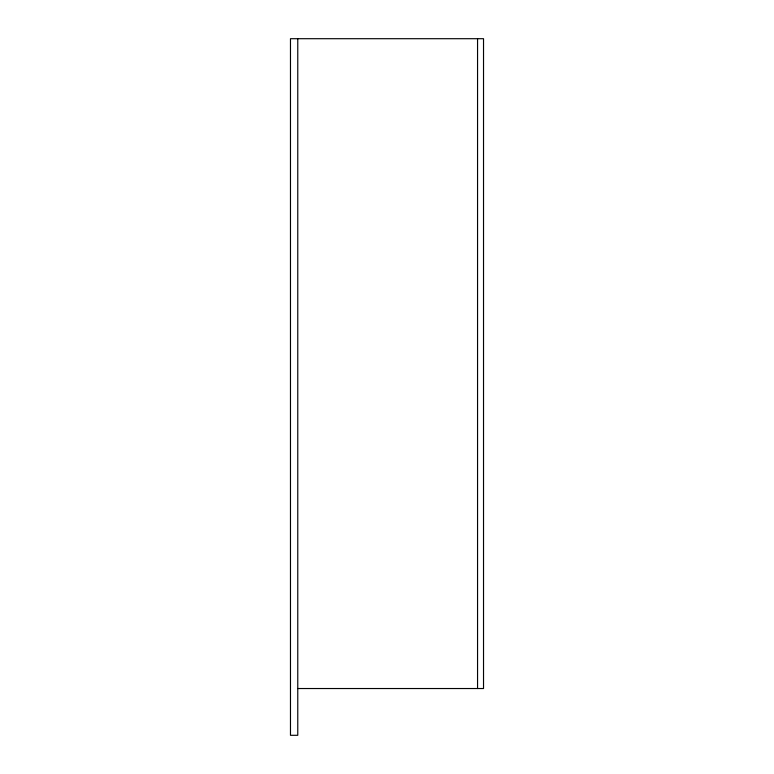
<?xml version="1.0" encoding="UTF-8"?>
<svg xmlns="http://www.w3.org/2000/svg" width="774" height="774" viewBox="0 0 774 774"><rect width="100%" height="100%" fill="white"/><g stroke="black" fill="none" stroke-linecap="round" stroke-linejoin="round"><path stroke-width="1.16" d="M297.767 688.531L483.527 688.531L483.527 38.7L290.473 38.7L290.473 735.3L297.767 735.3L297.767 38.7M477.558 38.7L477.558 688.531"/></g></svg>
